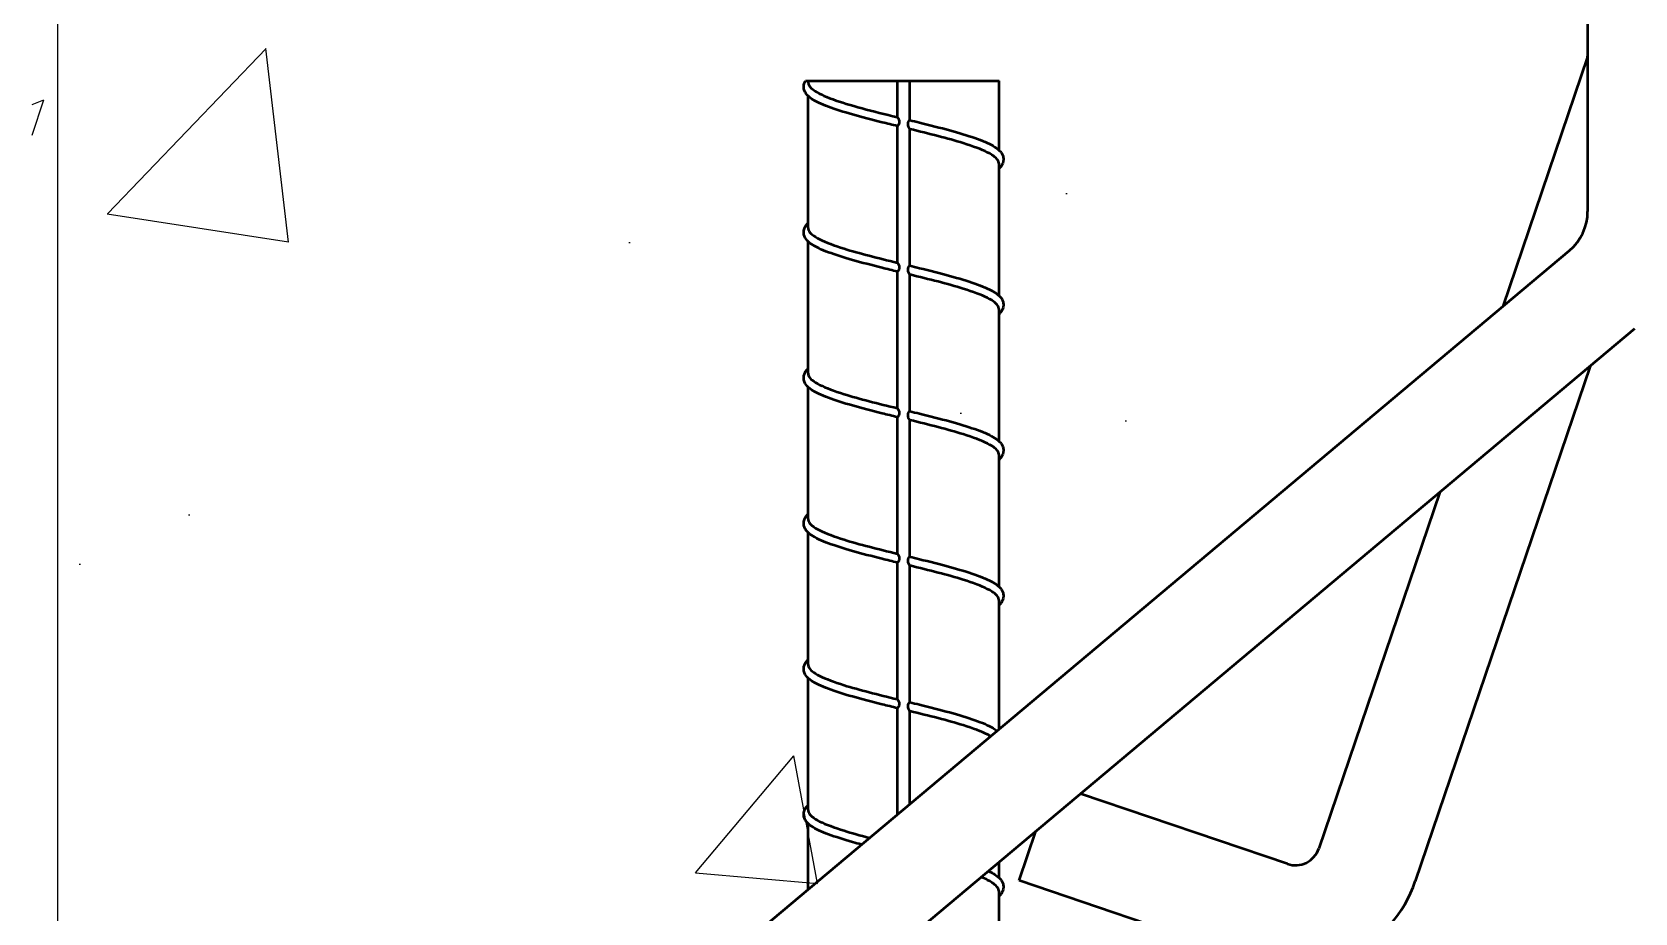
# Model space of a CAD drawing. Header units: inches. Extents: x 6 to 170, y 1 to 50.
# Drawn here: x 6.357 to 10.291, y 14.015 to 16.177 of the extents above; entities that cross this region are included whole.
import ezdxf

# ---------------------------------------------------------------- set-up
doc = ezdxf.new("R2010")
doc.units = ezdxf.units.IN
doc.header["$LTSCALE"] = 8
doc.header["$MEASUREMENT"] = 0
doc.layers.add('Visible (ANSI)', color=7, linetype='Continuous', lineweight=50)

msp = doc.modelspace()

# ---------------------------------------------------------------- hatches: boundary and pattern name
h = msp.add_hatch()
h.set_pattern_fill('AR-CONC', scale=0.5, style=0)
h.set_pattern_definition([(50, (-24.881, -75.5207), (3.5863, -0.31376), [0.375, -4.125]), (355, (-24.881, -75.5207), (-0.69376, 3.76096), [0.3, -3.3]), (100.4514, (-24.5822, -75.547), (2.89255, 3.4472), [0.3187, -3.50571]), (46.184, (-24.881, -74.5207), (5.3362, -0.8276), [0.5625, -6.1875]), (96.6356, (-24.4364, -74.5897), (4.67331, 4.8706), [0.47805, -5.25856]), (351.184, (-24.881, -74.5207), (4.6733, 4.8706), [0.45, -4.95]), (21, (-24.381, -74.7707), (2.984535, -2.013094), [0.375, -4.125]), (326, (-24.381, -74.7707), (1.21658, 3.62575), [0.3, -3.3]), (71.4514, (-24.1323, -74.9385), (4.20111, 1.61265), [0.3187, -3.50571]), (37.5, (-24.881, -75.5207), (0.0608, 1.66447), [0, -3.26, 0, -3.35, 0, -3.3125]), (7.5, (-24.881, -75.5207), (1.315348, 1.97206), [0, -1.91, 0, -3.185, 0, -1.2625]), (327.5, (-25.996, -75.5207), (2.669112, -0.112774), [0, -1.25, 0, -3.9, 0, -5.175]), (317.5, (-26.496, -75.5207), (2.91593, 0.500525), [0, -1.625, 0, -2.59, 0, -3.675])])
h.paths.add_polyline_path([(6.357302, 17.307259), (6.357302, 4.137707), (8.321623, 4.137707), (8.321623, 12.12387), (7.904212, 12.197471, -0.36397023), (7.68936, 12.453521), (7.68936, 12.728537), (7.373155, 12.728537), (7.373155, 12.596112), (7.13503, 12.596112), (7.13503, 13.233462), (7.373155, 13.233462), (7.373155, 13.101037), (7.68936, 13.101037), (7.68936, 13.378944, -0.22169466), (7.782235, 13.578116), (8.320134, 14.029467), (8.320134, 14.994748), (8.843884, 14.994748), (8.843884, 14.468945), (9.917325, 15.369669), (10.165302, 16.100185), (10.165302, 16.587259), (10.395302, 16.587259), (10.395302, 17.307259)])
h.paths.add_polyline_path([(8.320134, 13.081037), (8.320134, 13.840182), (7.87544, 13.46704, 0.22169466), (7.83436, 13.378944), (7.83436, 13.081037)], flags=17)
h.paths.add_polyline_path([(7.83436, 12.748537), (7.83436, 12.453521, 0.36397023), (7.929391, 12.340268), (8.321623, 12.271107), (8.321623, 12.748537)], flags=17)
h.paths.add_polyline_path([(9.827481, 15.104997), (8.830373, 14.268324), (8.830373, 14.233126), (9.409362, 14.036586, 0.41421356), (9.475951, 14.069424)], flags=17)
h.paths.add_polyline_path([(9.209862, 12.114487), (9.184683, 11.97169), (8.835373, 12.033282), (8.835373, 4.137707), (16.357302, 4.137707), (16.357302, 7.950207, -0.22836778), (13.852543, 9.157165), (11.62839, 11.94887, -0.16978527), (11.529802, 12.230832), (11.529802, 13.022774), (11.481737, 13.083105, -0.1695796), (11.342302, 13.481378), (11.342302, 14.039668), (11.173052, 14.039668), (11.173052, 14.57485), (11.342302, 14.57485), (11.342302, 14.667259), (11.747302, 14.667259), (11.747302, 14.447259), (11.782302, 14.447259), (11.782302, 15.394259, 0.41879765), (11.554802, 15.618232), (11.554802, 14.768259), (10.909802, 14.768259), (10.909802, 15.618259), (10.838302, 15.618259, -0.32641956), (10.435302, 15.912729), (10.435302, 15.736259, -0.22169466), (10.342427, 15.537088), (10.226176, 15.439541), (9.731623, 13.982635, -0.41421356), (9.322573, 13.780914), (8.835373, 13.946297), (8.835373, 12.180519)])
h.paths.add_polyline_path([(16.357302, 7.950207), (16.357302, 4.137707), (23.879231, 4.137707), (23.879231, 12.033282), (23.529921, 11.97169), (23.504742, 12.114487), (23.879231, 12.180519), (23.879231, 13.946297), (23.392031, 13.780914, -0.41421356), (22.982982, 13.982635), (22.488429, 15.439541), (22.372177, 15.537088, -0.22169466), (22.279302, 15.736259), (22.279302, 15.912729, -0.32641956), (21.876302, 15.618259), (21.804802, 15.618259), (21.804802, 14.768259), (21.159802, 14.768259), (21.159802, 15.618232, 0.41879765), (20.932302, 15.394259), (20.932302, 14.447259), (20.967302, 14.447259), (20.967302, 14.667259), (21.372302, 14.667259), (21.372302, 14.57485), (21.541552, 14.57485), (21.541552, 14.039668), (21.372302, 14.039668), (21.372302, 13.482401, -0.16999096), (21.232867, 13.083105), (21.184802, 13.022774), (21.184802, 12.230832, -0.16978527), (21.086214, 11.94887), (18.862061, 9.157165, -0.22836778)])
h.paths.add_polyline_path([(22.887123, 15.104997), (23.238653, 14.069424, 0.41421356), (23.305242, 14.036586), (23.884231, 14.233126), (23.884231, 14.268324)], flags=17)
h.paths.add_polyline_path([(24.39447, 13.081037), (24.880244, 13.081037), (24.880244, 13.378944, 0.22169466), (24.839165, 13.46704), (24.39447, 13.840182)], flags=17)
h.paths.add_polyline_path([(24.392981, 12.271107), (24.785213, 12.340268, 0.36397023), (24.880244, 12.453521), (24.880244, 12.748537), (24.392981, 12.748537)], flags=17)
h.paths.add_polyline_path([(26.357302, 17.307259), (22.319302, 17.307259), (22.319302, 16.587259), (22.549302, 16.587259), (22.549302, 16.100185), (22.797279, 15.369669), (23.87072, 14.468945), (23.87072, 14.994748), (24.39447, 14.994748), (24.39447, 14.029467), (24.932369, 13.578116, -0.22169466), (25.025244, 13.378944), (25.025244, 13.101037), (25.341449, 13.101037), (25.341449, 13.233462), (25.579574, 13.233462), (25.579574, 12.596112), (25.341449, 12.596112), (25.341449, 12.728537), (25.025244, 12.728537), (25.025244, 12.453521, -0.36397023), (24.810392, 12.197471), (24.392981, 12.12387), (24.392981, 4.137707), (26.357302, 4.137707)])

# ---------------------------------------------------------------- linework, layer by layer
at = {"color": 7}
msp.add_line((6.419802, 17.307259), (6.419802, 4.137707), dxfattribs=at)
at = {"layer": 'Visible (ANSI)'}
for p, q in [((10.175302, 16.557259), (10.175302, 15.736259)), ((10.175037, 16.115652), (9.967185, 15.503339)), ((8.255473, 16.057259), (8.261985, 16.057259)), ((8.261985, 16.057259), (8.48136, 16.057259)), ((8.261985, 16.053432), (8.261985, 16.057259)), ((8.48136, 16.057259), (8.51136, 16.057259)), ((8.48136, 15.967753), (8.48136, 16.057259)), ((8.51136, 16.057259), (8.730735, 16.057259)), ((8.51136, 15.960488), (8.51136, 16.057259)), ((8.730735, 15.886745), (8.730735, 16.057259)), ((8.261985, 15.696289), (8.261985, 16.020008)), ((8.48136, 15.61061), (8.48136, 15.945849)), ((8.51136, 15.603345), (8.51136, 15.938584)), ((8.730735, 15.529602), (8.730735, 15.852898)), ((8.261985, 15.339146), (8.261985, 15.662865)), ((7.708315, 13.607923), (10.130651, 15.640504)), ((8.48136, 15.253468), (8.48136, 15.588707)), ((8.51136, 15.246202), (8.51136, 15.581441)), ((8.730735, 15.172459), (8.730735, 15.495755)), ((7.869012, 13.416412), (10.291347, 15.448993)), ((10.181442, 15.356771), (9.752316, 14.092605)), ((8.261985, 14.982003), (8.261985, 15.305722)), ((8.48136, 14.896325), (8.48136, 15.231564)), ((8.51136, 14.889059), (8.51136, 15.224298)), ((8.730735, 14.815316), (8.730735, 15.138612)), ((9.812281, 15.047008), (9.515583, 14.172965)), ((8.261985, 14.62486), (8.261985, 14.94858)), ((8.48136, 14.539182), (8.48136, 14.874421)), ((8.51136, 14.531916), (8.51136, 14.867155)), ((8.730735, 14.465835), (8.730735, 14.781469)), ((8.261985, 14.267717), (8.261985, 14.591437)), ((8.48136, 14.256585), (8.48136, 14.517278)), ((8.51136, 14.281758), (8.51136, 14.510012)), ((9.438425, 14.134914), (8.930692, 14.307267)), ((8.261985, 14.072507), (8.261985, 14.234294)), ((8.779832, 14.094466), (8.820755, 14.215019)), ((8.730735, 14.10103), (8.730735, 14.139483)), ((9.358065, 13.898182), (8.779832, 14.094466)), ((8.730735, 13.743887), (8.730735, 14.067184))]:
    msp.add_line(p, q, dxfattribs=at)
for centre, radius, start, end in [((10.170302, 16.117259), 0.005, 341.25, 0), ((10.050302, 15.736259), 0.125, 310, 0), ((9.457979, 14.192519), 0.060832, 251.25, 341.25), ((9.457979, 14.192519), 0.310832, 251.25, 341.25)]:
    msp.add_arc(centre, radius, start, end, dxfattribs=at)
for points in [[(8.251362, 16.042239), (8.251272, 16.048209), (8.252995, 16.053225), (8.255473, 16.057259)], [(8.48136, 15.945824), (8.468706, 15.948899), (8.456169, 15.951962), (8.44387, 15.955023)], [(8.51136, 15.960506), (8.519363, 15.958561), (8.527318, 15.956621), (8.535196, 15.954684)], [(8.48136, 15.588681), (8.468706, 15.591756), (8.456169, 15.594819), (8.44387, 15.59788)], [(8.51136, 15.603363), (8.519363, 15.601418), (8.527318, 15.599478), (8.535196, 15.597541)], [(8.48136, 15.231538), (8.468706, 15.234614), (8.456169, 15.237676), (8.44387, 15.240737)], [(8.51136, 15.24622), (8.519363, 15.244275), (8.527318, 15.242335), (8.535196, 15.240398)], [(8.48136, 14.874395), (8.468706, 14.877471), (8.456169, 14.880534), (8.44387, 14.883594)], [(8.51136, 14.889077), (8.519363, 14.887132), (8.527318, 14.885192), (8.535196, 14.883255)], [(8.48136, 14.517253), (8.468706, 14.520328), (8.456169, 14.523391), (8.44387, 14.526451)], [(8.51136, 14.531934), (8.519363, 14.529989), (8.527318, 14.52805), (8.535196, 14.526112)]]:
    msp.add_open_spline(points, degree=3, dxfattribs=at)
for points, knots in [([(8.261985, 16.053432), (8.261985, 16.047109), (8.266335, 16.040822), (8.285167, 16.026865), (8.301307, 16.019323), (8.342631, 16.004363), (8.367079, 15.997088), (8.421594, 15.982403), (8.451147, 15.975129), (8.48136, 15.967786)], [0.041311546, 0.041311546, 0.041311546, 0.041311546, 0.246279009, 0.246279009, 0.492558018, 0.492558018, 0.72996101, 0.72996101, 0.967343883, 0.967343883, 0.967343883, 0.967343883]), ([(8.44387, 15.955023), (8.418407, 15.961359), (8.393537, 15.967777), (8.349058, 15.980411), (8.328863, 15.986783), (8.294811, 15.999649), (8.280718, 16.006258), (8.265066, 16.016942), (8.260641, 16.020804), (8.253946, 16.029686), (8.251467, 16.035242), (8.251362, 16.042239)], [0, 0, 0, 0, 0.203969624, 0.203969624, 0.406026718, 0.406026718, 0.612891389, 0.612891389, 0.725113834, 0.725113834, 0.841255683, 0.841255683, 0.841255683, 0.841255683]), ([(8.48136, 15.967753), (8.48136, 15.967663), (8.481486, 15.967448), (8.481976, 15.966683), (8.482364, 15.966103), (8.48327, 15.964556), (8.483777, 15.96359), (8.484636, 15.961458), (8.484985, 15.960337), (8.485441, 15.958023), (8.485555, 15.956841), (8.485537, 15.955664)], [0.3593787203, 0.3593787203, 0.3593787203, 0.3593787203, 0.3676859507, 0.3676859507, 0.3772076376, 0.3772076376, 0.3873588069, 0.3873588069, 0.3967351159, 0.3967351159, 0.405706819, 0.405706819, 0.405706819, 0.405706819]), ([(8.485537, 15.955664), (8.485517, 15.954335), (8.485327, 15.95302), (8.484677, 15.950762), (8.484269, 15.949834), (8.483356, 15.948235), (8.482884, 15.947619), (8.482017, 15.946602), (8.481646, 15.946249), (8.481398, 15.945951), (8.48136, 15.94589), (8.48136, 15.945849)], [0.405706819, 0.405706819, 0.405706819, 0.405706819, 0.4158306412, 0.4158306412, 0.4246869033, 0.4246869033, 0.4337404757, 0.4337404757, 0.4442196312, 0.4442196312, 0.4485348448, 0.4485348448, 0.4485348448, 0.4485348448]), ([(8.507183, 15.95064), (8.50717, 15.951534), (8.507231, 15.952428), (8.507551, 15.954386), (8.507858, 15.955405), (8.508643, 15.957175), (8.509086, 15.957883), (8.509993, 15.959091), (8.510445, 15.959553), (8.511141, 15.960227), (8.51136, 15.960414), (8.51136, 15.960488)], [0.2041550678, 0.2041550678, 0.2041550678, 0.2041550678, 0.211124975, 0.211124975, 0.2200006788, 0.2200006788, 0.228516993, 0.228516993, 0.237949505, 0.237949505, 0.248000643, 0.248000643, 0.248000643, 0.248000643]), ([(8.51136, 15.938584), (8.51136, 15.938601), (8.511357, 15.938623), (8.511303, 15.938821), (8.511095, 15.939164), (8.510446, 15.940228), (8.510013, 15.940938), (8.50906, 15.942769), (8.508552, 15.943896), (8.507717, 15.94643), (8.507401, 15.947824), (8.507217, 15.949708), (8.50719, 15.950174), (8.507183, 15.95064)], [0.1573642058, 0.1573642058, 0.1573642058, 0.1573642058, 0.1587630624, 0.1587630624, 0.1684701145, 0.1684701145, 0.1783718226, 0.1783718226, 0.1893223951, 0.1893223951, 0.2005241267, 0.2005241267, 0.2041550678, 0.2041550678, 0.2041550678, 0.2041550678]), ([(8.730735, 15.852898), (8.730735, 15.854715), (8.730376, 15.856534), (8.726643, 15.865975), (8.717377, 15.873516), (8.687439, 15.888751), (8.667071, 15.896293), (8.623874, 15.909694), (8.60307, 15.915444), (8.558581, 15.927011), (8.535157, 15.93276), (8.51136, 15.938543)], [0.926164658, 0.926164658, 0.926164658, 0.926164658, 0.985116036, 0.985116036, 1.231395044, 1.231395044, 1.477674053, 1.477674053, 1.664662529, 1.664662529, 1.851630885, 1.851630885, 1.851630885, 1.851630885]), ([(8.535196, 15.954684), (8.560863, 15.948372), (8.586203, 15.941979), (8.632062, 15.929402), (8.653182, 15.923062), (8.689376, 15.910308), (8.704738, 15.903762), (8.728078, 15.890072), (8.736257, 15.883476), (8.740804, 15.870516), (8.741411, 15.867183), (8.741359, 15.863668)], [0, 0, 0, 0, 0.203430746, 0.203430746, 0.404937263, 0.404937263, 0.610847612, 0.610847612, 0.824043032, 0.824043032, 0.882389128, 0.882389128, 0.882389128, 0.882389128]), ([(8.741359, 15.863668), (8.741255, 15.856762), (8.738832, 15.85125), (8.734118, 15.844914), (8.732527, 15.843141), (8.730735, 15.84143)], [0, 0, 0, 0, 0.114634885, 0.114634885, 0.162316622, 0.162316622, 0.162316622, 0.162316622]), ([(8.251362, 15.685097), (8.251258, 15.692), (8.253516, 15.697512), (8.258209, 15.704075), (8.259969, 15.706055), (8.261985, 15.70796)], [0, 0, 0, 0, 0.114595272, 0.114595272, 0.168220617, 0.168220617, 0.168220617, 0.168220617]), ([(8.44387, 15.59788), (8.418407, 15.604216), (8.393537, 15.610634), (8.349058, 15.623268), (8.328863, 15.62964), (8.294811, 15.642506), (8.280718, 15.649115), (8.265066, 15.659799), (8.260641, 15.663662), (8.253946, 15.672543), (8.251467, 15.6781), (8.251362, 15.685097)], [0, 0, 0, 0, 0.203969624, 0.203969624, 0.406026718, 0.406026718, 0.612891389, 0.612891389, 0.725113834, 0.725113834, 0.841255683, 0.841255683, 0.841255683, 0.841255683]), ([(8.261985, 15.696289), (8.261985, 15.694472), (8.262344, 15.692653), (8.266077, 15.683212), (8.275344, 15.67567), (8.305281, 15.660435), (8.32565, 15.652894), (8.368847, 15.639493), (8.389651, 15.633743), (8.434139, 15.622176), (8.457564, 15.616426), (8.48136, 15.610643)], [0.926164658, 0.926164658, 0.926164658, 0.926164658, 0.985116036, 0.985116036, 1.231395044, 1.231395044, 1.477674053, 1.477674053, 1.664662529, 1.664662529, 1.851630885, 1.851630885, 1.851630885, 1.851630885]), ([(8.48136, 15.61061), (8.48136, 15.610543), (8.481431, 15.610405), (8.481767, 15.609857), (8.482108, 15.609356), (8.482956, 15.607971), (8.483453, 15.607091), (8.484417, 15.604945), (8.48486, 15.603684), (8.485419, 15.601097), (8.485557, 15.599803), (8.485537, 15.598521)], [0.1694972792, 0.1694972792, 0.1694972792, 0.1694972792, 0.175657218, 0.175657218, 0.1849992764, 0.1849992764, 0.1948237519, 0.1948237519, 0.2054762396, 0.2054762396, 0.2151642675, 0.2151642675, 0.2151642675, 0.2151642675]), ([(8.485537, 15.598521), (8.485536, 15.598417), (8.485533, 15.598314), (8.485484, 15.596897), (8.485271, 15.595606), (8.484589, 15.593394), (8.484169, 15.592491), (8.483248, 15.590936), (8.482777, 15.590342), (8.481927, 15.589366), (8.481575, 15.589036), (8.481385, 15.588785), (8.48136, 15.588739), (8.48136, 15.588707)], [0.2151642675, 0.2151642675, 0.2151642675, 0.2151642675, 0.2159445165, 0.2159445165, 0.2258860657, 0.2258860657, 0.2346361561, 0.2346361561, 0.2436849577, 0.2436849577, 0.2542466835, 0.2542466835, 0.2576767795, 0.2576767795, 0.2576767795, 0.2576767795]), ([(8.507183, 15.593497), (8.507173, 15.594174), (8.507205, 15.594849), (8.507417, 15.596655), (8.507687, 15.597741), (8.508428, 15.599626), (8.508861, 15.600387), (8.509766, 15.601682), (8.510227, 15.602183), (8.511025, 15.602983), (8.511316, 15.603222), (8.511359, 15.603331), (8.51136, 15.603338), (8.51136, 15.603345)], [0.417878671, 0.417878671, 0.417878671, 0.417878671, 0.4230865849, 0.4230865849, 0.4321036876, 0.4321036876, 0.4405341613, 0.4405341613, 0.4495606349, 0.4495606349, 0.460228049, 0.460228049, 0.4610649114, 0.4610649114, 0.4610649114, 0.4610649114]), ([(8.51136, 15.581441), (8.51136, 15.58145), (8.511359, 15.581459), (8.511334, 15.581618), (8.511146, 15.581937), (8.510528, 15.58295), (8.510108, 15.583632), (8.509217, 15.58531), (8.508758, 15.586282), (8.508361, 15.587368), (8.507903, 15.588619), (8.507538, 15.589996), (8.507249, 15.592103), (8.507194, 15.592801), (8.507183, 15.593497)], [0.3714731219, 0.3714731219, 0.3714731219, 0.3714731219, 0.3721622461, 0.3721622461, 0.3818529977, 0.3818529977, 0.3916614765, 0.3916614765, 0.4013556361, 0.4013556361, 0.4013556361, 0.4125188925, 0.4125188925, 0.417878671, 0.417878671, 0.417878671, 0.417878671]), ([(8.730735, 15.495755), (8.730735, 15.497572), (8.730376, 15.499391), (8.726643, 15.508832), (8.717377, 15.516373), (8.687439, 15.531608), (8.667071, 15.53915), (8.623874, 15.552551), (8.60307, 15.558301), (8.558581, 15.569868), (8.535157, 15.575618), (8.51136, 15.581401)], [0.926164658, 0.926164658, 0.926164658, 0.926164658, 0.985116036, 0.985116036, 1.231395044, 1.231395044, 1.477674053, 1.477674053, 1.664662529, 1.664662529, 1.851630885, 1.851630885, 1.851630885, 1.851630885]), ([(8.535196, 15.597541), (8.560863, 15.591229), (8.586203, 15.584836), (8.632062, 15.572259), (8.653182, 15.565919), (8.689376, 15.553165), (8.704738, 15.546619), (8.728078, 15.532929), (8.736257, 15.526333), (8.740804, 15.513373), (8.741411, 15.51004), (8.741359, 15.506525)], [0, 0, 0, 0, 0.203430746, 0.203430746, 0.404937263, 0.404937263, 0.610847612, 0.610847612, 0.824043032, 0.824043032, 0.882389128, 0.882389128, 0.882389128, 0.882389128]), ([(8.741359, 15.506525), (8.741255, 15.499619), (8.738832, 15.494107), (8.734118, 15.487771), (8.732527, 15.485998), (8.730735, 15.484287)], [0, 0, 0, 0, 0.114634885, 0.114634885, 0.162316622, 0.162316622, 0.162316622, 0.162316622]), ([(8.251362, 15.327954), (8.251258, 15.334857), (8.253516, 15.340369), (8.258209, 15.346932), (8.259969, 15.348912), (8.261985, 15.350817)], [0, 0, 0, 0, 0.114595272, 0.114595272, 0.168220617, 0.168220617, 0.168220617, 0.168220617]), ([(8.44387, 15.240737), (8.418407, 15.247073), (8.393537, 15.253491), (8.349058, 15.266125), (8.328863, 15.272498), (8.294811, 15.285364), (8.280718, 15.291972), (8.265066, 15.302657), (8.260641, 15.306519), (8.253946, 15.3154), (8.251467, 15.320957), (8.251362, 15.327954)], [0, 0, 0, 0, 0.203969624, 0.203969624, 0.406026718, 0.406026718, 0.612891389, 0.612891389, 0.725113834, 0.725113834, 0.841255683, 0.841255683, 0.841255683, 0.841255683]), ([(8.261985, 15.339146), (8.261985, 15.337329), (8.262344, 15.33551), (8.266077, 15.326069), (8.275344, 15.318528), (8.305281, 15.303293), (8.32565, 15.295751), (8.368847, 15.28235), (8.389651, 15.2766), (8.434139, 15.265033), (8.457564, 15.259283), (8.48136, 15.2535)], [0.926164658, 0.926164658, 0.926164658, 0.926164658, 0.985116036, 0.985116036, 1.231395044, 1.231395044, 1.477674053, 1.477674053, 1.664662529, 1.664662529, 1.851630885, 1.851630885, 1.851630885, 1.851630885]), ([(8.48136, 15.253468), (8.48136, 15.253394), (8.481445, 15.253234), (8.481825, 15.252626), (8.482181, 15.252102), (8.483047, 15.250669), (8.483548, 15.249764), (8.484504, 15.247571), (8.484934, 15.246289), (8.485438, 15.243768), (8.485555, 15.242568), (8.485537, 15.241378)], [0.1544190577, 0.1544190577, 0.1544190577, 0.1544190577, 0.1610651002, 0.1610651002, 0.1702559641, 0.1702559641, 0.179960365, 0.179960365, 0.1904695524, 0.1904695524, 0.1992938908, 0.1992938908, 0.1992938908, 0.1992938908]), ([(8.485537, 15.241378), (8.485534, 15.241186), (8.485528, 15.240994), (8.485451, 15.239508), (8.48522, 15.238242), (8.484515, 15.236073), (8.484087, 15.235189), (8.48316, 15.233671), (8.482691, 15.233094), (8.481857, 15.232152), (8.481522, 15.231839), (8.481376, 15.231624), (8.48136, 15.231589), (8.48136, 15.231564)], [0.1992938908, 0.1992938908, 0.1992938908, 0.1992938908, 0.2007181506, 0.2007181506, 0.2103623065, 0.2103623065, 0.2189376673, 0.2189376673, 0.227887122, 0.227887122, 0.2383941627, 0.2383941627, 0.2410713743, 0.2410713743, 0.2410713743, 0.2410713743]), ([(8.507183, 15.236354), (8.507169, 15.237282), (8.507236, 15.238211), (8.507575, 15.240192), (8.507887, 15.2412), (8.508678, 15.242953), (8.509123, 15.243653), (8.51003, 15.244847), (8.51048, 15.245302), (8.511154, 15.245952), (8.51136, 15.246131), (8.51136, 15.246202)], [0.3991340726, 0.3991340726, 0.3991340726, 0.3991340726, 0.4062073683, 0.4062073683, 0.4148440588, 0.4148440588, 0.4231638842, 0.4231638842, 0.4324220678, 0.4324220678, 0.4419689516, 0.4419689516, 0.4419689516, 0.4419689516]), ([(8.51136, 15.224298), (8.51136, 15.224382), (8.511283, 15.224546), (8.510929, 15.225163), (8.510585, 15.225698), (8.509737, 15.227163), (8.509239, 15.228092), (8.508405, 15.230046), (8.508064, 15.231005), (8.507538, 15.232997), (8.507348, 15.234025), (8.507252, 15.23507), (8.507213, 15.235495), (8.50719, 15.235925), (8.507183, 15.236354)], [0.3531812606, 0.3531812606, 0.3531812606, 0.3531812606, 0.3597588179, 0.3597588179, 0.369272721, 0.369272721, 0.3794841749, 0.3794841749, 0.3878310136, 0.3878310136, 0.3958610817, 0.3958610817, 0.3958610817, 0.3991340726, 0.3991340726, 0.3991340726, 0.3991340726]), ([(8.535196, 15.240398), (8.560863, 15.234086), (8.586203, 15.227693), (8.632062, 15.215116), (8.653182, 15.208776), (8.689376, 15.196022), (8.704738, 15.189476), (8.728078, 15.175786), (8.736257, 15.169191), (8.740804, 15.15623), (8.741411, 15.152897), (8.741359, 15.149382)], [0, 0, 0, 0, 0.203430746, 0.203430746, 0.404937263, 0.404937263, 0.610847612, 0.610847612, 0.824043032, 0.824043032, 0.882389128, 0.882389128, 0.882389128, 0.882389128]), ([(8.730735, 15.138612), (8.730735, 15.140429), (8.730376, 15.142248), (8.726643, 15.151689), (8.717377, 15.159231), (8.687439, 15.174466), (8.667071, 15.182007), (8.623874, 15.195408), (8.60307, 15.201158), (8.558581, 15.212725), (8.535157, 15.218475), (8.51136, 15.224258)], [0.926164658, 0.926164658, 0.926164658, 0.926164658, 0.985116036, 0.985116036, 1.231395044, 1.231395044, 1.477674053, 1.477674053, 1.664662529, 1.664662529, 1.851630885, 1.851630885, 1.851630885, 1.851630885]), ([(8.741359, 15.149382), (8.741255, 15.142476), (8.738832, 15.136964), (8.734118, 15.130628), (8.732527, 15.128855), (8.730735, 15.127145)], [0, 0, 0, 0, 0.114634885, 0.114634885, 0.162316622, 0.162316622, 0.162316622, 0.162316622]), ([(8.251362, 14.970811), (8.251258, 14.977715), (8.253516, 14.983226), (8.258209, 14.98979), (8.259969, 14.991769), (8.261985, 14.993675)], [0, 0, 0, 0, 0.114595272, 0.114595272, 0.168220617, 0.168220617, 0.168220617, 0.168220617]), ([(8.44387, 14.883594), (8.418407, 14.88993), (8.393537, 14.896348), (8.349058, 14.908982), (8.328863, 14.915355), (8.294811, 14.928221), (8.280718, 14.934829), (8.265066, 14.945514), (8.260641, 14.949376), (8.253946, 14.958257), (8.251467, 14.963814), (8.251362, 14.970811)], [0, 0, 0, 0, 0.203969624, 0.203969624, 0.406026718, 0.406026718, 0.612891389, 0.612891389, 0.725113834, 0.725113834, 0.841255683, 0.841255683, 0.841255683, 0.841255683]), ([(8.261985, 14.982003), (8.261985, 14.980186), (8.262344, 14.978367), (8.266077, 14.968926), (8.275344, 14.961385), (8.305281, 14.94615), (8.32565, 14.938608), (8.368847, 14.925207), (8.389651, 14.919457), (8.434139, 14.90789), (8.457564, 14.902141), (8.48136, 14.896358)], [0.926164658, 0.926164658, 0.926164658, 0.926164658, 0.985116036, 0.985116036, 1.231395044, 1.231395044, 1.477674053, 1.477674053, 1.664662529, 1.664662529, 1.851630885, 1.851630885, 1.851630885, 1.851630885]), ([(8.48136, 14.896325), (8.48136, 14.896257), (8.481431, 14.896119), (8.481767, 14.895571), (8.482109, 14.89507), (8.482956, 14.893685), (8.483453, 14.892805), (8.484417, 14.890659), (8.48486, 14.889398), (8.485419, 14.886811), (8.485557, 14.885517), (8.485537, 14.884235)], [0.1569660354, 0.1569660354, 0.1569660354, 0.1569660354, 0.1630739249, 0.1630739249, 0.1723364767, 0.1723364767, 0.182077458, 0.182077458, 0.1926395031, 0.1926395031, 0.2022448355, 0.2022448355, 0.2022448355, 0.2022448355]), ([(8.485537, 14.884235), (8.485536, 14.884132), (8.485533, 14.884028), (8.485484, 14.882611), (8.48527, 14.88132), (8.484589, 14.879108), (8.484169, 14.878205), (8.483248, 14.876651), (8.482777, 14.876056), (8.481927, 14.875081), (8.481575, 14.87475), (8.481385, 14.874499), (8.48136, 14.874453), (8.48136, 14.874421)], [0.2022448355, 0.2022448355, 0.2022448355, 0.2022448355, 0.2030189391, 0.2030189391, 0.2128761441, 0.2128761441, 0.2215521381, 0.2215521381, 0.2305244536, 0.2305244536, 0.2409970467, 0.2409970467, 0.2443976963, 0.2443976963, 0.2443976963, 0.2443976963]), ([(8.507183, 14.879211), (8.507173, 14.879888), (8.507205, 14.880564), (8.507417, 14.88237), (8.507687, 14.883456), (8.508428, 14.88534), (8.508861, 14.886101), (8.509766, 14.887396), (8.510227, 14.887897), (8.511025, 14.888698), (8.511316, 14.888936), (8.511359, 14.889046), (8.51136, 14.889053), (8.51136, 14.889059)], [0.4033650755, 0.4033650755, 0.4033650755, 0.4033650755, 0.408528082, 0.408528082, 0.4174664401, 0.4174664401, 0.4258234337, 0.4258234337, 0.4347714159, 0.4347714159, 0.4453461695, 0.4453461695, 0.4461751527, 0.4461751527, 0.4461751527, 0.4461751527]), ([(8.51136, 14.867155), (8.51136, 14.86716), (8.51136, 14.867165), (8.511347, 14.867307), (8.511169, 14.867614), (8.510566, 14.868604), (8.510151, 14.869273), (8.509215, 14.87102), (8.508705, 14.872103), (8.50786, 14.874499), (8.507526, 14.875794), (8.507343, 14.877134), (8.507249, 14.877818), (8.507194, 14.878515), (8.507183, 14.879211)], [0.3572560229, 0.3572560229, 0.3572560229, 0.3572560229, 0.3576151113, 0.3576151113, 0.3672431752, 0.3672431752, 0.3769531078, 0.3769531078, 0.3876345351, 0.3876345351, 0.3980526947, 0.3980526947, 0.3980526947, 0.4033650755, 0.4033650755, 0.4033650755, 0.4033650755]), ([(8.535196, 14.883255), (8.560863, 14.876943), (8.586203, 14.87055), (8.632062, 14.857974), (8.653182, 14.851633), (8.689376, 14.838879), (8.704738, 14.832333), (8.728078, 14.818643), (8.736257, 14.812048), (8.740804, 14.799087), (8.741411, 14.795754), (8.741359, 14.792239)], [0, 0, 0, 0, 0.203430746, 0.203430746, 0.404937263, 0.404937263, 0.610847612, 0.610847612, 0.824043032, 0.824043032, 0.882389128, 0.882389128, 0.882389128, 0.882389128]), ([(8.730735, 14.781469), (8.730735, 14.783286), (8.730376, 14.785105), (8.726643, 14.794546), (8.717377, 14.802088), (8.687439, 14.817323), (8.667071, 14.824864), (8.623874, 14.838265), (8.60307, 14.844016), (8.558581, 14.855582), (8.535157, 14.861332), (8.51136, 14.867115)], [0.926164658, 0.926164658, 0.926164658, 0.926164658, 0.985116036, 0.985116036, 1.231395044, 1.231395044, 1.477674053, 1.477674053, 1.664662529, 1.664662529, 1.851630885, 1.851630885, 1.851630885, 1.851630885]), ([(8.741359, 14.792239), (8.741255, 14.785333), (8.738832, 14.779821), (8.734118, 14.773485), (8.732527, 14.771713), (8.730735, 14.770002)], [0, 0, 0, 0, 0.114634885, 0.114634885, 0.162316622, 0.162316622, 0.162316622, 0.162316622]), ([(8.251362, 14.613668), (8.251258, 14.620572), (8.253516, 14.626083), (8.258209, 14.632647), (8.259969, 14.634626), (8.261985, 14.636532)], [0, 0, 0, 0, 0.114595272, 0.114595272, 0.168220617, 0.168220617, 0.168220617, 0.168220617]), ([(8.44387, 14.526451), (8.418407, 14.532787), (8.393537, 14.539205), (8.349058, 14.55184), (8.328863, 14.558212), (8.294811, 14.571078), (8.280718, 14.577686), (8.265066, 14.588371), (8.260641, 14.592233), (8.253946, 14.601114), (8.251467, 14.606671), (8.251362, 14.613668)], [0, 0, 0, 0, 0.203969624, 0.203969624, 0.406026718, 0.406026718, 0.612891389, 0.612891389, 0.725113834, 0.725113834, 0.841255683, 0.841255683, 0.841255683, 0.841255683]), ([(8.261985, 14.62486), (8.261985, 14.623043), (8.262344, 14.621224), (8.266077, 14.611783), (8.275344, 14.604242), (8.305281, 14.589007), (8.32565, 14.581465), (8.368847, 14.568064), (8.389651, 14.562314), (8.434139, 14.550747), (8.457564, 14.544998), (8.48136, 14.539215)], [0.926164658, 0.926164658, 0.926164658, 0.926164658, 0.985116036, 0.985116036, 1.231395044, 1.231395044, 1.477674053, 1.477674053, 1.664662529, 1.664662529, 1.851630885, 1.851630885, 1.851630885, 1.851630885]), ([(8.48136, 14.539182), (8.48136, 14.539106), (8.48145, 14.538939), (8.481845, 14.53831), (8.482205, 14.537779), (8.483077, 14.536331), (8.483579, 14.535418), (8.484532, 14.533209), (8.484958, 14.53192), (8.485444, 14.529421), (8.485555, 14.528252), (8.485537, 14.527092)], [0.3470780827, 0.3470780827, 0.3470780827, 0.3470780827, 0.3541018255, 0.3541018255, 0.363542896, 0.363542896, 0.3735227353, 0.3735227353, 0.3843236632, 0.3843236632, 0.3931514382, 0.3931514382, 0.3931514382, 0.3931514382]), ([(8.485537, 14.527092), (8.485537, 14.527049), (8.485536, 14.527006), (8.485508, 14.525807), (8.485352, 14.524658), (8.485073, 14.523583), (8.484793, 14.522505), (8.484399, 14.521541), (8.483501, 14.519881), (8.483028, 14.519235), (8.482142, 14.518161), (8.481748, 14.51778), (8.481421, 14.517414), (8.48136, 14.517329), (8.48136, 14.517278)], [0.3931514382, 0.3931514382, 0.3931514382, 0.3931514382, 0.3934781864, 0.3934781864, 0.4022850333, 0.4022850333, 0.4022850333, 0.4111166876, 0.4111166876, 0.4200005623, 0.4200005623, 0.430145147, 0.430145147, 0.4355186727, 0.4355186727, 0.4355186727, 0.4355186727]), ([(8.507183, 14.522069), (8.50718, 14.522289), (8.507181, 14.522508), (8.50722, 14.523981), (8.507406, 14.525216), (8.508038, 14.527324), (8.508429, 14.528179), (8.509311, 14.529664), (8.509773, 14.530238), (8.510642, 14.531199), (8.511028, 14.531535), (8.511313, 14.531822), (8.51136, 14.531882), (8.51136, 14.531916)], [0.1915703884, 0.1915703884, 0.1915703884, 0.1915703884, 0.1932465161, 0.1932465161, 0.202831746, 0.202831746, 0.211131424, 0.211131424, 0.2197778812, 0.2197778812, 0.230077806, 0.230077806, 0.2348231645, 0.2348231645, 0.2348231645, 0.2348231645]), ([(8.51136, 14.510012), (8.51136, 14.510089), (8.511296, 14.510233), (8.510981, 14.510792), (8.510651, 14.511306), (8.509821, 14.512725), (8.509328, 14.513629), (8.508354, 14.515851), (8.507897, 14.517174), (8.507348, 14.519711), (8.507201, 14.520893), (8.507183, 14.522069)], [0.1458498596, 0.1458498596, 0.1458498596, 0.1458498596, 0.1518305972, 0.1518305972, 0.1612850229, 0.1612850229, 0.1713807169, 0.1713807169, 0.182610459, 0.182610459, 0.1915703884, 0.1915703884, 0.1915703884, 0.1915703884]), ([(8.535196, 14.526112), (8.560863, 14.5198), (8.586203, 14.513407), (8.632062, 14.500831), (8.653182, 14.49449), (8.689376, 14.481736), (8.704738, 14.47519), (8.719882, 14.466308), (8.723204, 14.464187), (8.726145, 14.461984)], [0, 0, 0, 0, 0.203430746, 0.203430746, 0.404937263, 0.404937263, 0.610847612, 0.610847612, 0.676865375, 0.676865375, 0.676865375, 0.676865375]), ([(8.709986, 14.448424), (8.70765, 14.449802), (8.705123, 14.451181), (8.687439, 14.46018), (8.667071, 14.467721), (8.623874, 14.481123), (8.60307, 14.486873), (8.558581, 14.498439), (8.535157, 14.504189), (8.51136, 14.509972)], [1.186730821, 1.186730821, 1.186730821, 1.186730821, 1.231395044, 1.231395044, 1.477674053, 1.477674053, 1.664662529, 1.664662529, 1.851630885, 1.851630885, 1.851630885, 1.851630885]), ([(8.251362, 14.256525), (8.251258, 14.263429), (8.253516, 14.26894), (8.258209, 14.275504), (8.259969, 14.277483), (8.261985, 14.279389)], [0, 0, 0, 0, 0.114595272, 0.114595272, 0.168220617, 0.168220617, 0.168220617, 0.168220617]), ([(8.392958, 14.182406), (8.385493, 14.184411), (8.378218, 14.186414), (8.349058, 14.194697), (8.328863, 14.201069), (8.294811, 14.213935), (8.280718, 14.220544), (8.265066, 14.231228), (8.260641, 14.23509), (8.253946, 14.243971), (8.251467, 14.249528), (8.251362, 14.256525)], [0.139838026, 0.139838026, 0.139838026, 0.139838026, 0.203969624, 0.203969624, 0.406026718, 0.406026718, 0.612891389, 0.612891389, 0.725113834, 0.725113834, 0.841255683, 0.841255683, 0.841255683, 0.841255683]), ([(8.261985, 14.267717), (8.261985, 14.265901), (8.262344, 14.264082), (8.266077, 14.254641), (8.275344, 14.247099), (8.305281, 14.231864), (8.32565, 14.224322), (8.368847, 14.210921), (8.389651, 14.205171), (8.412226, 14.199302), (8.412557, 14.199216), (8.412888, 14.19913)], [0.926164658, 0.926164658, 0.926164658, 0.926164658, 0.985116036, 0.985116036, 1.231395044, 1.231395044, 1.477674053, 1.477674053, 1.664662529, 1.664662529, 1.667439858, 1.667439858, 1.667439858, 1.667439858]), ([(8.730735, 14.067184), (8.730735, 14.069), (8.730376, 14.070819), (8.726643, 14.08026), (8.717377, 14.087802), (8.697708, 14.097811), (8.692477, 14.100195), (8.686751, 14.102576)], [0.926164658, 0.926164658, 0.926164658, 0.926164658, 0.985116036, 0.985116036, 1.231395044, 1.231395044, 1.30871281, 1.30871281, 1.30871281, 1.30871281]), ([(8.704524, 14.11749), (8.708769, 14.115449), (8.712672, 14.113394), (8.728078, 14.104358), (8.736257, 14.097762), (8.740804, 14.084801), (8.741411, 14.081469), (8.741359, 14.077954)], [0.547401334, 0.547401334, 0.547401334, 0.547401334, 0.610847612, 0.610847612, 0.824043032, 0.824043032, 0.882389128, 0.882389128, 0.882389128, 0.882389128]), ([(8.741359, 14.077954), (8.741255, 14.071048), (8.738832, 14.065535), (8.734118, 14.059199), (8.732527, 14.057427), (8.730735, 14.055716)], [0, 0, 0, 0, 0.114634885, 0.114634885, 0.162316622, 0.162316622, 0.162316622, 0.162316622])]:
    msp.add_open_spline(points, degree=3, knots=knots, dxfattribs=at)

doc.saveas('drawing.dxf')
